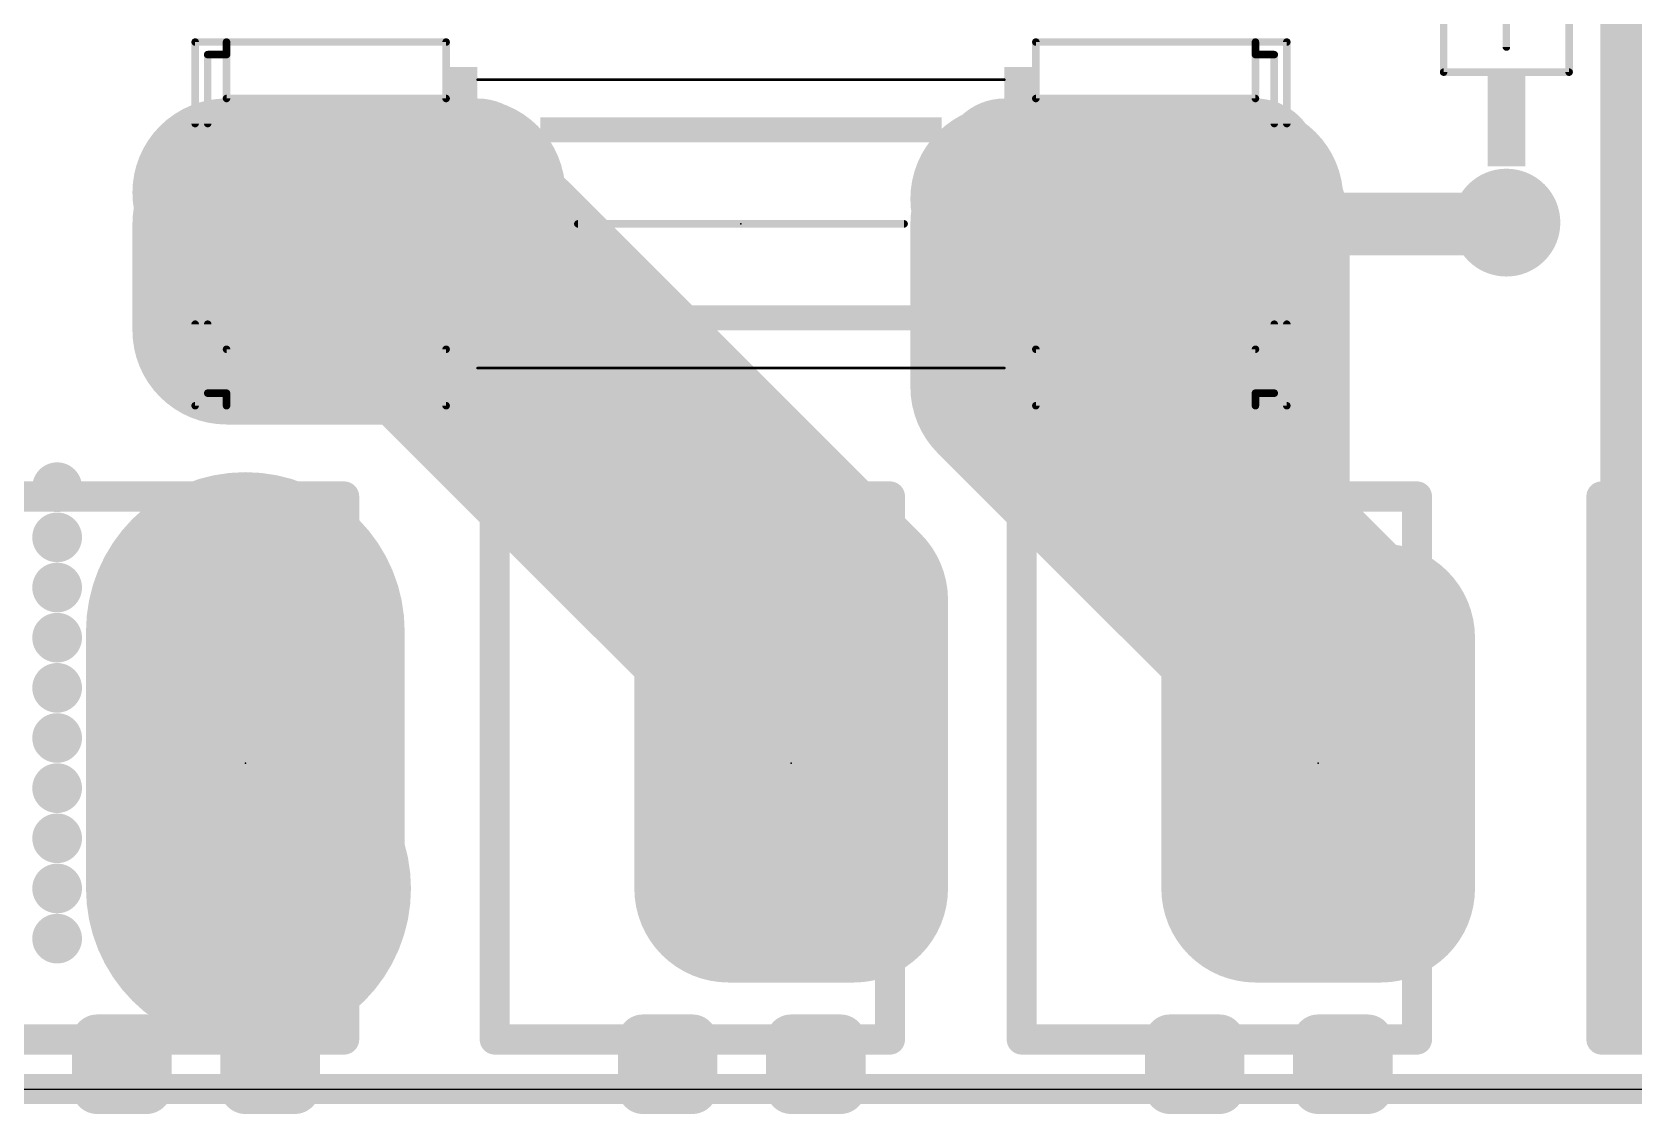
# Model space of a CAD drawing. Extents: x 0 to 100, y -1 to 59.
# Drawn here: x 37.97 to 70.4, y -0.5 to 21.41 of the extents above; entities that cross this region are included whole.
import ezdxf

# ---------------------------------------------------------------- set-up
doc = ezdxf.new("R2010")
doc.units = 0
for name, color, linetype in [('1', 12, 'CONTINUOUS'), ('16', 132, 'CONTINUOUS'), ('17', 110, 'CONTINUOUS'), ('18', 110, 'CONTINUOUS'), ('20', 53, 'CONTINUOUS'), ('21', 253, 'CONTINUOUS'), ('23', 53, 'CONTINUOUS'), ('41', 12, 'CONTINUOUS'), ('42', 132, 'CONTINUOUS')]:
    doc.layers.add(name, color=color, linetype=linetype)

# ---------------------------------------------------------------- blocks, each defined once
blk = doc.blocks.new('RECT')
blk.add_solid([(-0.5, -0.5), (0.5, -0.5), (-0.5, 0.5), (0.5, 0.5)])
blk = doc.blocks.new('ROUNDP')
at = {"const_width": 0.5}
blk.add_lwpolyline([(0, -0.25, 1), (0, 0.25, 1), (0, -0.25)], format="xyb", dxfattribs=at)
blk = doc.blocks.new('LONGP100')
at = {"const_width": 1}
blk.add_lwpolyline([(-0.5, 0), (0.5, 0)], dxfattribs=at)
at = {"const_width": 0.5}
for points in [[(-0.5, 0.25, 1), (-0.5, -0.25)], [(0.5, -0.25, 1), (0.5, 0.25)]]:
    blk.add_lwpolyline(points, format="xyb", dxfattribs=at)
blk = doc.blocks.new('ROUNDV')
at = {"const_width": 0.5}
blk.add_lwpolyline([(0, -0.25, 1), (0, 0.25, 1), (0, -0.25)], format="xyb", dxfattribs=at)

msp = doc.modelspace()

# ---------------------------------------------------------------- linework, layer by layer
at = {"layer": '1'}
for points, const_width in [([(41.91, 18.161), (42.418, 18.161)], 3.81), ([(42.418, 18.161), (46.863, 18.161)], 3.81), ([(57.658, 18.034), (62.611, 18.034)], 3.81), ([(41.91, 17.526), (41.91, 15.367)], 3.81), ([(54.61, 9.906), (46.99, 17.526)], 3.81), ([(57.658, 15.621), (57.658, 17.526)], 3.81), ([(62.738, 17.526), (62.738, 11.176)], 3.81), ([(42.291, 18.034), (42.418, 18.161)], 1.9304), ([(42.291, 17.399), (42.291, 18.034)], 1.9304), ([(41.91, 17.526), (42.164, 17.526)], 1.9304), ([(42.164, 17.526), (42.291, 17.399)], 1.9304), ([(57.658, 17.526), (57.658, 18.034)], 0.6096), ([(57.658, 14.224), (57.658, 15.621)], 3.81), ([(57.658, 15.621), (62.611, 15.621)], 3.81), ([(41.91, 15.367), (45.847, 15.367)], 3.81), ([(45.847, 15.367), (52.07, 9.144)], 3.81), ([(62.738, 9.144), (57.658, 14.224)], 3.81), ([(62.738, 11.176), (64.77, 9.144)], 3.81), ([(42.291, 4.064), (42.291, 9.271)], 6.4516), ([(54.61, 9.144), (54.61, 9.906)], 3.81), ([(52.07, 9.144), (52.07, 4.064)], 3.81), ([(54.61, 9.144), (54.61, 4.064)], 3.81), ([(62.738, 9.144), (62.738, 4.064)], 3.81), ([(62.738, 9.144), (64.77, 9.144)], 3.81), ([(64.77, 9.144), (65.278, 9.144)], 3.81), ([(65.278, 9.144), (65.278, 4.064)], 3.81), ([(42.418, 4.064), (42.291, 4.064)], 6.4516), ([(54.61, 4.064), (52.07, 4.064)], 3.81), ([(62.738, 4.064), (65.278, 4.064)], 3.81), ([(4.953, 0), (94.996, 0)], 0.6096)]:
    msp.add_lwpolyline(points, dxfattribs=dict(at, const_width=const_width))
for points, const_width in [([(41.91, 19.1135, 1), (41.91, 17.2085)], 1.905), ([(42.418, 19.1135, 1), (42.418, 17.2085)], 1.905), ([(42.418, 17.2085, 1), (42.418, 19.1135)], 1.905), ([(46.863, 17.2085, 1), (46.863, 19.1135)], 1.905), ([(57.658, 18.9865, 1), (57.658, 17.0815)], 1.905), ([(62.611, 17.0815, 1), (62.611, 18.9865)], 1.905), ([(42.8625, 17.526, 1), (40.9575, 17.526)], 1.905), ([(47.6635, 18.1995, 1), (46.3165, 16.8525)], 1.905), ([(58.6105, 17.526, 1), (56.7055, 17.526)], 1.905), ([(63.6905, 17.526, 1), (61.7855, 17.526)], 1.905), ([(42.7736, 18.034, 1), (41.8084, 18.034)], 0.9652), ([(41.9498, 18.3752, 1), (42.6322, 17.6928)], 0.9652), ([(42.7592, 17.8198, 1), (42.0768, 18.5022)], 0.9652), ([(41.91, 18.0086, 1), (41.91, 17.0434)], 0.9652), ([(42.5052, 17.8672, 1), (41.8228, 17.1848)], 0.9652), ([(42.164, 17.0434, 1), (42.164, 18.0086)], 0.9652), ([(41.9498, 17.0578, 1), (42.6322, 17.7402)], 0.9652), ([(57.8104, 18.034, 1), (57.5056, 18.034)], 0.3048), ([(41.8084, 17.399, 1), (42.7736, 17.399)], 0.9652), ([(58.6105, 15.621, 1), (56.7055, 15.621)], 1.905), ([(57.658, 16.5735, 1), (57.658, 14.6685)], 1.905), ([(57.5056, 17.526, 1), (57.8104, 17.526)], 0.3048), ([(62.611, 14.6685, 1), (62.611, 16.5735)], 1.905), ([(41.91, 16.3195, 1), (41.91, 14.4145)], 1.905), ([(46.5205, 16.0405, 1), (45.1735, 14.6935)], 1.905), ([(45.847, 14.4145, 1), (45.847, 16.3195)], 1.905), ([(56.7055, 15.621, 1), (58.6105, 15.621)], 1.905), ([(40.9575, 15.367, 1), (42.8625, 15.367)], 1.905), ([(58.3315, 14.8975, 1), (56.9845, 13.5505)], 1.905), ([(56.7055, 14.224, 1), (58.6105, 14.224)], 1.905), ([(63.4115, 11.8495, 1), (62.0645, 10.5025)], 1.905), ([(43.9039, 9.271, 1), (40.6781, 9.271)], 3.2258), ([(61.7855, 11.176, 1), (63.6905, 11.176)], 1.905), ([(55.5625, 9.906, 1), (53.6575, 9.906)], 1.905), ([(53.9365, 9.2325, 1), (55.2835, 10.5795)], 1.905), ([(53.0225, 9.144, 1), (51.1175, 9.144)], 1.905), ([(55.5625, 9.144, 1), (53.6575, 9.144)], 1.905), ([(63.6905, 9.144, 1), (61.7855, 9.144)], 1.905), ([(62.738, 10.0965, 1), (62.738, 8.1915)], 1.905), ([(64.77, 10.0965, 1), (64.77, 8.1915)], 1.905), ([(66.2305, 9.144, 1), (64.3255, 9.144)], 1.905), ([(64.77, 8.1915, 1), (64.77, 10.0965)], 1.905), ([(65.278, 8.1915, 1), (65.278, 10.0965)], 1.905), ([(51.3965, 8.4705, 1), (52.7435, 9.8175)], 1.905), ([(62.0645, 8.4705, 1), (63.4115, 9.8175)], 1.905), ([(64.0965, 8.4705, 1), (65.4435, 9.8175)], 1.905), ([(53.6575, 9.144, 1), (55.5625, 9.144)], 1.905), ([(42.291, 5.6769, 1), (42.291, 2.4511)], 3.2258), ([(42.418, 2.4511, 1), (42.418, 5.6769)], 3.2258), ([(52.07, 5.0165, 1), (52.07, 3.1115)], 1.905), ([(54.61, 3.1115, 1), (54.61, 5.0165)], 1.905), ([(62.738, 5.0165, 1), (62.738, 3.1115)], 1.905), ([(65.278, 3.1115, 1), (65.278, 5.0165)], 1.905), ([(40.6781, 4.064, 1), (43.9039, 4.064)], 3.2258), ([(51.1175, 4.064, 1), (53.0225, 4.064)], 1.905), ([(53.6575, 4.064, 1), (55.5625, 4.064)], 1.905), ([(61.7855, 4.064, 1), (63.6905, 4.064)], 1.905), ([(64.3255, 4.064, 1), (66.2305, 4.064)], 1.905)]:
    msp.add_lwpolyline(points, format="xyb", dxfattribs=dict(at, const_width=const_width))
at = {"layer": '16'}
for points, const_width in [([(62.738, 17.526), (67.7926, 17.526)], 1.27), ([(67.7926, 17.526), (67.818, 17.5514)], 1.27), ([(42.291, 4.064), (42.291, 9.271)], 6.4516), ([(4.953, 0), (94.996, 0)], 0.6096)]:
    msp.add_lwpolyline(points, dxfattribs=dict(at, const_width=const_width))
for points, const_width in [([(62.738, 17.8435, 1), (62.738, 17.2085)], 0.635), ([(68.0425, 17.3269, 1), (67.5935, 17.7759)], 0.635), ([(67.7926, 17.2085, 1), (67.7926, 17.8435)], 0.635), ([(67.5681, 17.7505, 1), (68.0171, 17.3015)], 0.635), ([(43.9039, 9.271, 1), (40.6781, 9.271)], 3.2258), ([(40.6781, 4.064, 1), (43.9039, 4.064)], 3.2258)]:
    msp.add_lwpolyline(points, format="xyb", dxfattribs=dict(at, const_width=const_width))
at = {"layer": '20'}
msp.add_line((5, 0), (95, 0), dxfattribs=at)
at = {"layer": '21'}
for points, const_width in [([(66.548, 20.5994), (66.548, 24.6634)], 0.1524), ([(69.088, 24.6634), (69.088, 20.5994)], 0.1524), ([(67.818, 22.6314), (67.818, 21.1074)], 0.1524), ([(41.91, 21.209), (41.275, 21.209)], 0.1524), ([(41.275, 19.558), (41.275, 21.209)], 0.1524), ([(41.91, 21.209), (46.355, 21.209)], 0.1524), ([(41.91, 21.209), (41.91, 20.955)], 0.1524), ([(46.355, 20.066), (46.355, 21.209)], 0.1524), ([(58.293, 21.209), (62.738, 21.209)], 0.1524), ([(58.293, 21.209), (58.293, 20.066)], 0.1524), ([(62.738, 21.209), (62.738, 20.955)], 0.1524), ([(62.738, 21.209), (63.373, 21.209)], 0.1524), ([(63.373, 21.209), (63.373, 19.558)], 0.1524), ([(41.529, 20.955), (41.91, 20.955)], 0.1524), ([(41.529, 20.955), (41.529, 19.558)], 0.1524), ([(41.91, 20.955), (41.91, 20.066)], 0.1524), ([(63.119, 20.955), (62.738, 20.955)], 0.1524), ([(62.738, 20.955), (62.738, 20.066)], 0.1524), ([(63.119, 19.558), (63.119, 20.955)], 0.1524), ([(46.99, 20.447), (57.658, 20.447)], 0.0508), ([(66.548, 20.5994), (69.088, 20.5994)], 0.1524), ([(41.91, 20.066), (46.355, 20.066)], 0.1524), ([(62.738, 20.066), (58.293, 20.066)], 0.1524), ([(49.022, 17.526), (55.626, 17.526)], 0.1524), ([(41.275, 13.843), (41.275, 15.494)], 0.1524), ([(41.529, 15.494), (41.529, 14.097)], 0.1524), ([(63.119, 14.097), (63.119, 15.494)], 0.1524), ([(63.373, 15.494), (63.373, 13.843)], 0.1524), ([(41.91, 14.986), (46.355, 14.986)], 0.1524), ([(41.91, 14.097), (41.91, 14.986)], 0.1524), ([(46.355, 13.843), (46.355, 14.986)], 0.1524), ([(62.738, 14.986), (58.293, 14.986)], 0.1524), ([(58.293, 14.986), (58.293, 13.843)], 0.1524), ([(62.738, 14.097), (62.738, 14.986)], 0.1524), ([(57.658, 14.605), (46.99, 14.605)], 0.0508), ([(41.529, 14.097), (41.91, 14.097)], 0.1524), ([(41.91, 13.843), (41.91, 14.097)], 0.1524), ([(62.738, 13.843), (62.738, 14.097)], 0.1524), ([(63.119, 14.097), (62.738, 14.097)], 0.1524), ([(41.91, 13.843), (41.275, 13.843)], 0.1524), ([(46.355, 13.843), (41.91, 13.843)], 0.1524), ([(62.738, 13.843), (58.293, 13.843)], 0.1524), ([(62.738, 13.843), (63.373, 13.843)], 0.1524), ([(36.291, 12.004), (44.291, 12.004)], 0.6096), ([(44.291, 12.004), (44.291, 1.004)], 0.6096), ([(47.34, 12.004), (55.34, 12.004)], 0.6096), ([(47.34, 12.004), (47.34, 1.004)], 0.6096), ([(55.34, 12.004), (55.34, 1.004)], 0.6096), ([(58.008, 12.004), (66.008, 12.004)], 0.6096), ([(58.008, 12.004), (58.008, 1.004)], 0.6096), ([(66.008, 12.004), (66.008, 1.004)], 0.6096), ([(69.7428, 12.004), (77.7428, 12.004)], 0.6096), ([(69.7428, 12.004), (69.7428, 1.004)], 0.6096), ([(36.291, 1.004), (39.291, 1.004)], 0.6096), ([(39.291, 0.004), (39.291, 1.004)], 1.016), ([(40.291, 1.004), (39.291, 1.004)], 1.016), ([(40.291, 1.004), (40.291, 0.004)], 1.016), ([(40.291, 1.004), (42.291, 1.004)], 0.6096), ([(42.291, 0.004), (42.291, 1.004)], 1.016), ([(42.291, 1.004), (43.291, 1.004)], 1.016), ([(43.291, 1.004), (43.291, 0.004)], 1.016), ([(43.291, 1.004), (44.291, 1.004)], 0.6096), ([(47.34, 1.004), (50.34, 1.004)], 0.6096), ([(50.34, 0.004), (50.34, 1.004)], 1.016), ([(51.34, 1.004), (50.34, 1.004)], 1.016), ([(51.34, 1.004), (51.34, 0.004)], 1.016), ([(51.34, 1.004), (53.34, 1.004)], 0.6096), ([(53.34, 0.004), (53.34, 1.004)], 1.016), ([(53.34, 1.004), (54.34, 1.004)], 1.016), ([(54.34, 1.004), (54.34, 0.004)], 1.016), ([(54.34, 1.004), (55.34, 1.004)], 0.6096), ([(58.008, 1.004), (61.008, 1.004)], 0.6096), ([(61.008, 0.004), (61.008, 1.004)], 1.016), ([(62.008, 1.004), (61.008, 1.004)], 1.016), ([(62.008, 1.004), (62.008, 0.004)], 1.016), ([(62.008, 1.004), (64.008, 1.004)], 0.6096), ([(64.008, 0.004), (64.008, 1.004)], 1.016), ([(64.008, 1.004), (65.008, 1.004)], 1.016), ([(65.008, 1.004), (65.008, 0.004)], 1.016), ([(65.008, 1.004), (66.008, 1.004)], 0.6096), ([(69.7428, 1.004), (72.7428, 1.004)], 0.6096), ([(40.291, 0.004), (39.291, 0.004)], 1.016), ([(43.291, 0.004), (42.291, 0.004)], 1.016), ([(51.34, 0.004), (50.34, 0.004)], 1.016), ([(54.34, 0.004), (53.34, 0.004)], 1.016), ([(62.008, 0.004), (61.008, 0.004)], 1.016), ([(65.008, 0.004), (64.008, 0.004)], 1.016)]:
    msp.add_lwpolyline(points, dxfattribs=dict(at, const_width=const_width))
for points, const_width in [([(41.275, 21.2471, 1), (41.275, 21.1709)], 0.0762), ([(41.3131, 21.209, 1), (41.2369, 21.209)], 0.0762), ([(41.91, 21.2471, 1), (41.91, 21.1709)], 0.0762), ([(41.9481, 21.209, 1), (41.8719, 21.209)], 0.0762), ([(41.91, 21.1709, 1), (41.91, 21.2471)], 0.0762), ([(46.3931, 21.209, 1), (46.3169, 21.209)], 0.0762), ([(46.355, 21.1709, 1), (46.355, 21.2471)], 0.0762), ([(58.293, 21.2471, 1), (58.293, 21.1709)], 0.0762), ([(58.3311, 21.209, 1), (58.2549, 21.209)], 0.0762), ([(62.7761, 21.209, 1), (62.6999, 21.209)], 0.0762), ([(62.738, 21.2471, 1), (62.738, 21.1709)], 0.0762), ([(62.738, 21.1709, 1), (62.738, 21.2471)], 0.0762), ([(63.4111, 21.209, 1), (63.3349, 21.209)], 0.0762), ([(63.373, 21.1709, 1), (63.373, 21.2471)], 0.0762), ([(67.7799, 21.1074, 1), (67.8561, 21.1074)], 0.0762), ([(41.529, 20.9931, 1), (41.529, 20.9169)], 0.0762), ([(41.5671, 20.955, 1), (41.4909, 20.955)], 0.0762), ([(41.9481, 20.955, 1), (41.8719, 20.955)], 0.0762), ([(41.8719, 20.955, 1), (41.9481, 20.955)], 0.0762), ([(41.91, 20.9169, 1), (41.91, 20.9931)], 0.0762), ([(62.738, 20.9931, 1), (62.738, 20.9169)], 0.0762), ([(62.7761, 20.955, 1), (62.6999, 20.955)], 0.0762), ([(62.6999, 20.955, 1), (62.7761, 20.955)], 0.0762), ([(63.1571, 20.955, 1), (63.0809, 20.955)], 0.0762), ([(63.119, 20.9169, 1), (63.119, 20.9931)], 0.0762), ([(46.99, 20.4597, 1), (46.99, 20.4343)], 0.0254), ([(57.658, 20.4343, 1), (57.658, 20.4597)], 0.0254), ([(66.548, 20.6375, 1), (66.548, 20.5613)], 0.0762), ([(66.5099, 20.5994, 1), (66.5861, 20.5994)], 0.0762), ([(69.0499, 20.5994, 1), (69.1261, 20.5994)], 0.0762), ([(69.088, 20.5613, 1), (69.088, 20.6375)], 0.0762), ([(41.91, 20.1041, 1), (41.91, 20.0279)], 0.0762), ([(46.355, 20.0279, 1), (46.355, 20.1041)], 0.0762), ([(58.293, 20.1041, 1), (58.293, 20.0279)], 0.0762), ([(62.738, 20.0279, 1), (62.738, 20.1041)], 0.0762), ([(41.8719, 20.066, 1), (41.9481, 20.066)], 0.0762), ([(46.3169, 20.066, 1), (46.3931, 20.066)], 0.0762), ([(58.2549, 20.066, 1), (58.3311, 20.066)], 0.0762), ([(62.6999, 20.066, 1), (62.7761, 20.066)], 0.0762), ([(41.2369, 19.558, 1), (41.3131, 19.558)], 0.0762), ([(41.4909, 19.558, 1), (41.5671, 19.558)], 0.0762), ([(63.0809, 19.558, 1), (63.1571, 19.558)], 0.0762), ([(63.3349, 19.558, 1), (63.4111, 19.558)], 0.0762), ([(49.022, 17.5641, 1), (49.022, 17.4879)], 0.0762), ([(55.626, 17.4879, 1), (55.626, 17.5641)], 0.0762), ([(41.3131, 15.494, 1), (41.2369, 15.494)], 0.0762), ([(41.5671, 15.494, 1), (41.4909, 15.494)], 0.0762), ([(63.1571, 15.494, 1), (63.0809, 15.494)], 0.0762), ([(63.4111, 15.494, 1), (63.3349, 15.494)], 0.0762), ([(41.91, 15.0241, 1), (41.91, 14.9479)], 0.0762), ([(41.9481, 14.986, 1), (41.8719, 14.986)], 0.0762), ([(46.3931, 14.986, 1), (46.3169, 14.986)], 0.0762), ([(46.355, 14.9479, 1), (46.355, 15.0241)], 0.0762), ([(58.293, 15.0241, 1), (58.293, 14.9479)], 0.0762), ([(58.3311, 14.986, 1), (58.2549, 14.986)], 0.0762), ([(62.7761, 14.986, 1), (62.6999, 14.986)], 0.0762), ([(62.738, 14.9479, 1), (62.738, 15.0241)], 0.0762), ([(46.99, 14.6177, 1), (46.99, 14.5923)], 0.0254), ([(57.658, 14.5923, 1), (57.658, 14.6177)], 0.0254), ([(41.529, 14.1351, 1), (41.529, 14.0589)], 0.0762), ([(41.4909, 14.097, 1), (41.5671, 14.097)], 0.0762), ([(41.9481, 14.097, 1), (41.8719, 14.097)], 0.0762), ([(41.8719, 14.097, 1), (41.9481, 14.097)], 0.0762), ([(41.91, 14.0589, 1), (41.91, 14.1351)], 0.0762), ([(62.7761, 14.097, 1), (62.6999, 14.097)], 0.0762), ([(62.738, 14.1351, 1), (62.738, 14.0589)], 0.0762), ([(62.6999, 14.097, 1), (62.7761, 14.097)], 0.0762), ([(63.0809, 14.097, 1), (63.1571, 14.097)], 0.0762), ([(63.119, 14.0589, 1), (63.119, 14.1351)], 0.0762), ([(41.275, 13.8811, 1), (41.275, 13.8049)], 0.0762), ([(41.2369, 13.843, 1), (41.3131, 13.843)], 0.0762), ([(41.91, 13.8811, 1), (41.91, 13.8049)], 0.0762), ([(41.8719, 13.843, 1), (41.9481, 13.843)], 0.0762), ([(41.91, 13.8049, 1), (41.91, 13.8811)], 0.0762), ([(46.3169, 13.843, 1), (46.3931, 13.843)], 0.0762), ([(46.355, 13.8049, 1), (46.355, 13.8811)], 0.0762), ([(58.293, 13.8811, 1), (58.293, 13.8049)], 0.0762), ([(58.2549, 13.843, 1), (58.3311, 13.843)], 0.0762), ([(62.738, 13.8811, 1), (62.738, 13.8049)], 0.0762), ([(62.6999, 13.843, 1), (62.7761, 13.843)], 0.0762), ([(62.738, 13.8049, 1), (62.738, 13.8811)], 0.0762), ([(63.3349, 13.843, 1), (63.4111, 13.843)], 0.0762), ([(63.373, 13.8049, 1), (63.373, 13.8811)], 0.0762), ([(44.4434, 12.004, 1), (44.1386, 12.004)], 0.3048), ([(44.291, 11.8516, 1), (44.291, 12.1564)], 0.3048), ([(47.34, 12.1564, 1), (47.34, 11.8516)], 0.3048), ([(47.4924, 12.004, 1), (47.1876, 12.004)], 0.3048), ([(55.4924, 12.004, 1), (55.1876, 12.004)], 0.3048), ([(55.34, 11.8516, 1), (55.34, 12.1564)], 0.3048), ([(58.008, 12.1564, 1), (58.008, 11.8516)], 0.3048), ([(58.1604, 12.004, 1), (57.8556, 12.004)], 0.3048), ([(66.1604, 12.004, 1), (65.8556, 12.004)], 0.3048), ([(66.008, 11.8516, 1), (66.008, 12.1564)], 0.3048), ([(69.7428, 12.1564, 1), (69.7428, 11.8516)], 0.3048), ([(69.8952, 12.004, 1), (69.5904, 12.004)], 0.3048), ([(39.545, 1.004, 1), (39.037, 1.004)], 0.508), ([(39.291, 1.258, 1), (39.291, 0.75)], 0.508), ([(39.291, 0.8516, 1), (39.291, 1.1564)], 0.3048), ([(40.545, 1.004, 1), (40.037, 1.004)], 0.508), ([(40.291, 1.1564, 1), (40.291, 0.8516)], 0.3048), ([(40.291, 0.75, 1), (40.291, 1.258)], 0.508), ([(42.545, 1.004, 1), (42.037, 1.004)], 0.508), ([(42.291, 1.258, 1), (42.291, 0.75)], 0.508), ([(42.291, 0.8516, 1), (42.291, 1.1564)], 0.3048), ([(43.545, 1.004, 1), (43.037, 1.004)], 0.508), ([(43.291, 1.1564, 1), (43.291, 0.8516)], 0.3048), ([(43.291, 0.75, 1), (43.291, 1.258)], 0.508), ([(44.291, 0.8516, 1), (44.291, 1.1564)], 0.3048), ([(47.34, 1.1564, 1), (47.34, 0.8516)], 0.3048), ([(50.594, 1.004, 1), (50.086, 1.004)], 0.508), ([(50.34, 1.258, 1), (50.34, 0.75)], 0.508), ([(50.34, 0.8516, 1), (50.34, 1.1564)], 0.3048), ([(51.594, 1.004, 1), (51.086, 1.004)], 0.508), ([(51.34, 1.1564, 1), (51.34, 0.8516)], 0.3048), ([(51.34, 0.75, 1), (51.34, 1.258)], 0.508), ([(53.594, 1.004, 1), (53.086, 1.004)], 0.508), ([(53.34, 1.258, 1), (53.34, 0.75)], 0.508), ([(53.34, 0.8516, 1), (53.34, 1.1564)], 0.3048), ([(54.594, 1.004, 1), (54.086, 1.004)], 0.508), ([(54.34, 1.1564, 1), (54.34, 0.8516)], 0.3048), ([(54.34, 0.75, 1), (54.34, 1.258)], 0.508), ([(55.34, 0.8516, 1), (55.34, 1.1564)], 0.3048), ([(58.008, 1.1564, 1), (58.008, 0.8516)], 0.3048), ([(61.262, 1.004, 1), (60.754, 1.004)], 0.508), ([(61.008, 1.258, 1), (61.008, 0.75)], 0.508), ([(61.008, 0.8516, 1), (61.008, 1.1564)], 0.3048), ([(62.262, 1.004, 1), (61.754, 1.004)], 0.508), ([(62.008, 1.1564, 1), (62.008, 0.8516)], 0.3048), ([(62.008, 0.75, 1), (62.008, 1.258)], 0.508), ([(64.262, 1.004, 1), (63.754, 1.004)], 0.508), ([(64.008, 1.258, 1), (64.008, 0.75)], 0.508), ([(64.008, 0.8516, 1), (64.008, 1.1564)], 0.3048), ([(65.262, 1.004, 1), (64.754, 1.004)], 0.508), ([(65.008, 1.1564, 1), (65.008, 0.8516)], 0.3048), ([(65.008, 0.75, 1), (65.008, 1.258)], 0.508), ([(66.008, 0.8516, 1), (66.008, 1.1564)], 0.3048), ([(69.7428, 1.1564, 1), (69.7428, 0.8516)], 0.3048), ([(44.1386, 1.004, 1), (44.4434, 1.004)], 0.3048), ([(47.1876, 1.004, 1), (47.4924, 1.004)], 0.3048), ([(55.1876, 1.004, 1), (55.4924, 1.004)], 0.3048), ([(57.8556, 1.004, 1), (58.1604, 1.004)], 0.3048), ([(65.8556, 1.004, 1), (66.1604, 1.004)], 0.3048), ([(69.5904, 1.004, 1), (69.8952, 1.004)], 0.3048), ([(39.291, 0.258, 1), (39.291, -0.25)], 0.508), ([(40.291, -0.25, 1), (40.291, 0.258)], 0.508), ([(42.291, 0.258, 1), (42.291, -0.25)], 0.508), ([(43.291, -0.25, 1), (43.291, 0.258)], 0.508), ([(50.34, 0.258, 1), (50.34, -0.25)], 0.508), ([(51.34, -0.25, 1), (51.34, 0.258)], 0.508), ([(53.34, 0.258, 1), (53.34, -0.25)], 0.508), ([(54.34, -0.25, 1), (54.34, 0.258)], 0.508), ([(61.008, 0.258, 1), (61.008, -0.25)], 0.508), ([(62.008, -0.25, 1), (62.008, 0.258)], 0.508), ([(64.008, 0.258, 1), (64.008, -0.25)], 0.508), ([(65.008, -0.25, 1), (65.008, 0.258)], 0.508), ([(39.037, 0.004, 1), (39.545, 0.004)], 0.508), ([(40.037, 0.004, 1), (40.545, 0.004)], 0.508), ([(42.037, 0.004, 1), (42.545, 0.004)], 0.508), ([(43.037, 0.004, 1), (43.545, 0.004)], 0.508), ([(50.086, 0.004, 1), (50.594, 0.004)], 0.508), ([(51.086, 0.004, 1), (51.594, 0.004)], 0.508), ([(53.086, 0.004, 1), (53.594, 0.004)], 0.508), ([(54.086, 0.004, 1), (54.594, 0.004)], 0.508), ([(60.754, 0.004, 1), (61.262, 0.004)], 0.508), ([(61.754, 0.004, 1), (62.262, 0.004)], 0.508), ([(63.754, 0.004, 1), (64.262, 0.004)], 0.508), ([(64.754, 0.004, 1), (65.262, 0.004)], 0.508)]:
    msp.add_lwpolyline(points, format="xyb", dxfattribs=dict(at, const_width=const_width))
at = {"layer": '23'}
for p in [(52.324, 17.526), (42.291, 6.604), (53.34, 6.604), (64.008, 6.604)]:
    msp.add_point(p, dxfattribs=at)

# ---------------------------------------------------------------- block references
at = {"layer": '17'}
for name, p, xscale, yscale, rotation in [('LONGP100', (41.91, 17.526), 2.54, 2.54, 90), ('LONGP100', (41.91, 17.526), 2.54, 2.54, 90), ('LONGP100', (46.99, 17.526), 2.54, 2.54, 90), ('LONGP100', (46.99, 17.526), 2.54, 2.54, 90), ('LONGP100', (57.658, 17.526), 2.54, 2.54, 90), ('LONGP100', (57.658, 17.526), 2.54, 2.54, 90), ('LONGP100', (62.738, 17.526), 2.54, 2.54, 90), ('LONGP100', (62.738, 17.526), 2.54, 2.54, 90), ('ROUNDP', (67.818, 17.5514), 2.1844, 2.1844, 270), ('ROUNDP', (67.818, 17.5514), 2.1844, 2.1844, 270), ('LONGP100', (41.021, 9.144), 1.662, 1.662, 90), ('LONGP100', (41.021, 9.144), 1.662, 1.662, 90), ('LONGP100', (43.561, 9.144), 1.662, 1.662, 90), ('LONGP100', (43.561, 9.144), 1.662, 1.662, 90), ('LONGP100', (52.07, 9.144), 1.662, 1.662, 90), ('LONGP100', (52.07, 9.144), 1.662, 1.662, 90), ('LONGP100', (54.61, 9.144), 1.662, 1.662, 90), ('LONGP100', (54.61, 9.144), 1.662, 1.662, 90), ('LONGP100', (62.738, 9.144), 1.662, 1.662, 90), ('LONGP100', (62.738, 9.144), 1.662, 1.662, 90), ('LONGP100', (65.278, 9.144), 1.662, 1.662, 90), ('LONGP100', (65.278, 9.144), 1.662, 1.662, 90), ('LONGP100', (41.021, 4.064), 1.662, 1.662, 90), ('LONGP100', (41.021, 4.064), 1.662, 1.662, 90), ('LONGP100', (43.561, 4.064), 1.662, 1.662, 90), ('LONGP100', (43.561, 4.064), 1.662, 1.662, 90), ('LONGP100', (52.07, 4.064), 1.662, 1.662, 90), ('LONGP100', (52.07, 4.064), 1.662, 1.662, 90), ('LONGP100', (54.61, 4.064), 1.662, 1.662, 90), ('LONGP100', (54.61, 4.064), 1.662, 1.662, 90), ('LONGP100', (62.738, 4.064), 1.662, 1.662, 90), ('LONGP100', (62.738, 4.064), 1.662, 1.662, 90), ('LONGP100', (65.278, 4.064), 1.662, 1.662, 90), ('LONGP100', (65.278, 4.064), 1.662, 1.662, 90)]:
    msp.add_blockref(name, p, dxfattribs=dict(at, xscale=xscale, yscale=yscale, rotation=rotation))
at = {"layer": '18', "xscale": 1.0064, "yscale": 1.0064}
for p in [(38.481, 12.192), (38.481, 12.192), (38.481, 11.176), (38.481, 11.176), (38.481, 10.16), (38.481, 10.16), (38.481, 9.144), (38.481, 9.144), (38.481, 8.128), (38.481, 8.128), (38.481, 7.112), (38.481, 7.112), (38.481, 6.096), (38.481, 6.096), (38.481, 5.08), (38.481, 5.08), (38.481, 4.064), (38.481, 4.064), (38.481, 3.048), (38.481, 3.048)]:
    msp.add_blockref('ROUNDV', p, dxfattribs=at)
at = {"layer": '21'}
for p, xscale, yscale in [((46.6725, 20.1295), 0.635, 1.143), ((57.9755, 20.1295), 0.635, 1.143), ((44.323, 19.812), 4.064, 0.508), ((60.325, 19.812), 4.064, 0.508), ((44.5135, 19.4945), 3.175, 0.127), ((52.324, 19.431), 8.128, 0.508), ((60.1345, 19.4945), 3.175, 0.127), ((44.5135, 15.5575), 3.175, 0.127), ((52.324, 15.621), 8.128, 0.508), ((60.1345, 15.5575), 3.175, 0.127), ((44.1325, 15.24), 4.445, 0.508), ((46.6725, 14.9225), 0.635, 1.143), ((57.9755, 14.9225), 0.635, 1.143), ((60.325, 15.24), 4.064, 0.508)]:
    msp.add_blockref('RECT', p, dxfattribs=dict(at, xscale=xscale, yscale=yscale))
at = {"layer": '21', "xscale": 1.905, "yscale": 0.762, "rotation": 270}
msp.add_blockref('RECT', (67.818, 19.6469), dxfattribs=at)
at = {"layer": '41', "xscale": 22.606, "yscale": 35.687}
msp.add_blockref('RECT', (81.026, 18.7325), dxfattribs=at)
at = {"layer": '42', "xscale": 22.606, "yscale": 35.687}
msp.add_blockref('RECT', (81.026, 18.7325), dxfattribs=at)

doc.saveas('drawing.dxf')
